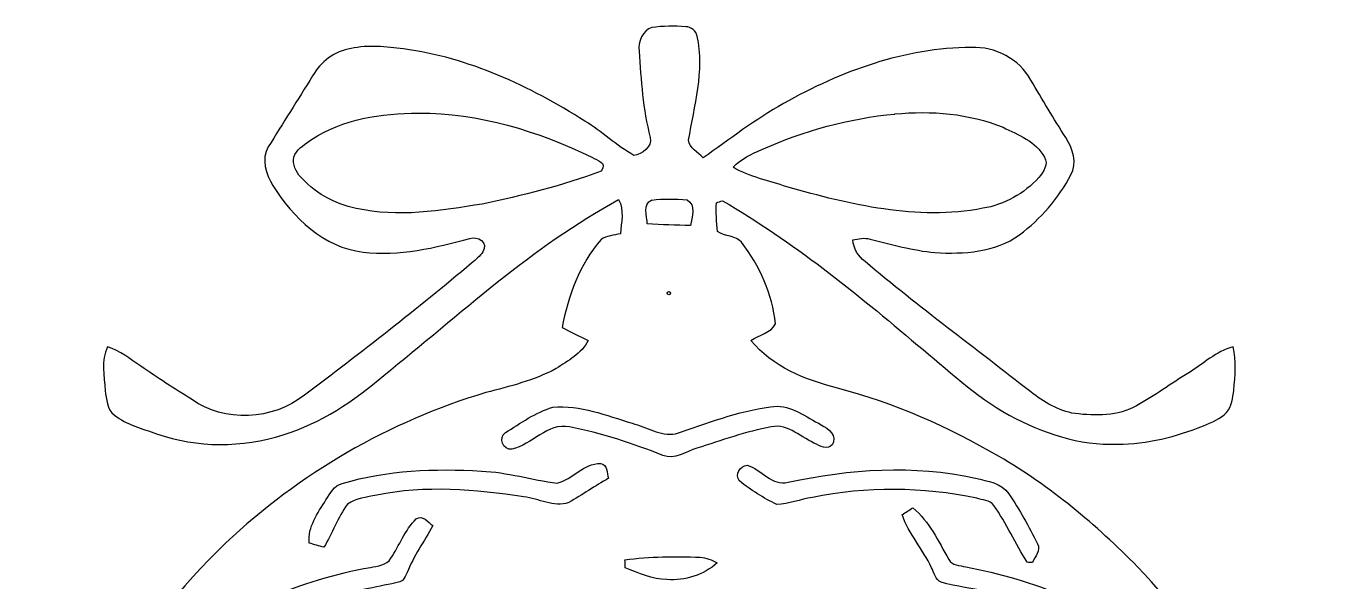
# Model space of a CAD drawing. Header units: centimetres. Extents: x -12.5 to 13.7, y -16.7 to 16.4.
# Drawn here: x -12.54 to 13.7, y 5.18 to 16.44 of the extents above; entities that cross this region are included whole.
import ezdxf

# ---------------------------------------------------------------- set-up
doc = ezdxf.new("R2010")
doc.units = ezdxf.units.CM
doc.header["$MEASUREMENT"] = 0
doc.layers.add('Camada 1', color=7, linetype='Continuous')

msp = doc.modelspace()

# ---------------------------------------------------------------- linework, layer by layer
at = {"layer": 'Camada 1', "color": 8}
for points, knots in [([(0.137, 16.406), (0.367, 16.434), (0.598, 16.438), (0.829, 16.421), (0.829, 16.421), (0.935, 16.415), (1.037, 16.338), (1.058, 16.231), (1.058, 16.231), (1.216, 15.523), (0.997, 14.815), (0.886, 14.12), (0.886, 14.12), (0.9, 13.956), (1.079, 13.875), (1.178, 13.761), (1.178, 13.761), (1.717, 14.136), (2.234, 14.547), (2.811, 14.863), (2.811, 14.863), (3.967, 15.524), (5.271, 15.992), (6.614, 16.001), (6.614, 16.001), (7.099, 16.021), (7.584, 15.767), (7.821, 15.338), (7.821, 15.338), (8.05, 14.946), (8.286, 14.557), (8.528, 14.173), (8.528, 14.173), (8.664, 13.954), (8.768, 13.658), (8.634, 13.415), (8.634, 13.415), (8.378, 12.944), (8.022, 12.521), (7.589, 12.203), (7.589, 12.203), (7.101, 11.844), (6.46, 11.807), (5.877, 11.842), (5.877, 11.842), (5.43, 11.883), (4.997, 12.01), (4.563, 12.115), (4.563, 12.115), (4.447, 12.148), (4.326, 12.122), (4.211, 12.099), (4.211, 12.099), (4.228, 11.92), (4.323, 11.767), (4.46, 11.658), (4.46, 11.658), (5.551, 10.743), (6.694, 9.892), (7.818, 9.018), (7.818, 9.018), (8.085, 8.813), (8.378, 8.629), (8.717, 8.577), (8.717, 8.577), (9.133, 8.529), (9.587, 8.521), (9.962, 8.736), (9.962, 8.736), (10.33, 8.934), (10.665, 9.187), (11.02, 9.406), (11.02, 9.406), (11.316, 9.584), (11.573, 9.842), (11.917, 9.928), (11.917, 9.928), (12, 9.643), (11.952, 9.343), (11.934, 9.052), (11.934, 9.052), (11.911, 8.896), (11.896, 8.725), (11.787, 8.601), (11.787, 8.601), (11.661, 8.465), (11.484, 8.4), (11.317, 8.33), (11.317, 8.33), (10.765, 8.105), (10.176, 7.956), (9.577, 7.958), (9.577, 7.958), (8.805, 7.924), (8.054, 8.184), (7.383, 8.545), (7.383, 8.545), (6.694, 8.925), (6.128, 9.475), (5.522, 9.967), (5.522, 9.967), (4.271, 11.026), (2.994, 12.068), (1.572, 12.892), (1.572, 12.892), (1.53, 12.878), (1.489, 12.865), (1.448, 12.851), (1.448, 12.851), (1.443, 12.656), (1.446, 12.459), (1.473, 12.266), (1.473, 12.266), (1.62, 12.165), (1.837, 12.193), (1.959, 12.05), (1.959, 12.05), (2.326, 11.572), (2.585, 11), (2.647, 10.398), (2.647, 10.398), (2.56, 10.209), (2.308, 10.176), (2.149, 10.061), (2.149, 10.061), (2.58, 9.519), (3.253, 9.267), (3.9, 9.09), (3.9, 9.09), (5.054, 8.795), (6.15, 8.306), (7.177, 7.707), (7.177, 7.707), (8.216, 7.103), (9.142, 6.323), (9.984, 5.469), (9.984, 5.469), (11.494, 3.872), (12.605, 1.89), (13.128, -0.248), (13.128, -0.248), (13.702, -2.603), (13.641, -5.124), (12.857, -7.424), (12.857, -7.424), (12.047, -9.888), (10.456, -12.081), (8.392, -13.648), (8.392, -13.648), (7.711, -14.15), (6.997, -14.612), (6.235, -14.984), (6.235, -14.984), (3.318, -16.413), (-0.137, -16.693), (-3.25, -15.77), (-3.25, -15.77), (-5.408, -15.117), (-7.401, -13.907), (-8.952, -12.268), (-8.952, -12.268), (-11.149, -9.998), (-12.456, -6.884), (-12.505, -3.722), (-12.505, -3.722), (-12.544, -2.684), (-12.454, -1.639), (-12.211, -0.629), (-12.211, -0.629), (-11.673, 1.874), (-10.342, 4.188), (-8.493, 5.953), (-8.493, 5.953), (-7.004, 7.359), (-5.187, 8.418), (-3.223, 9.002), (-3.223, 9.002), (-2.738, 9.131), (-2.242, 9.249), (-1.797, 9.491), (-1.797, 9.491), (-1.56, 9.65), (-1.282, 9.791), (-1.152, 10.059), (-1.152, 10.059), (-1.326, 10.148), (-1.504, 10.229), (-1.678, 10.319), (-1.678, 10.319), (-1.558, 10.966), (-1.325, 11.604), (-0.89, 12.108), (-0.89, 12.108), (-0.777, 12.189), (-0.629, 12.187), (-0.498, 12.224), (-0.498, 12.224), (-0.479, 12.454), (-0.415, 12.701), (-0.534, 12.915), (-0.534, 12.915), (-2.285, 11.964), (-3.749, 10.589), (-5.293, 9.349), (-5.293, 9.349), (-5.893, 8.831), (-6.571, 8.382), (-7.333, 8.145), (-7.333, 8.145), (-8.161, 7.882), (-9.073, 7.878), (-9.895, 8.167), (-9.895, 8.167), (-10.185, 8.275), (-10.504, 8.347), (-10.748, 8.547), (-10.748, 8.547), (-10.905, 8.661), (-10.911, 8.872), (-10.937, 9.045), (-10.937, 9.045), (-10.957, 9.338), (-11.025, 9.653), (-10.89, 9.93), (-10.89, 9.93), (-10.637, 9.852), (-10.431, 9.682), (-10.213, 9.538), (-10.213, 9.538), (-9.879, 9.304), (-9.535, 9.085), (-9.191, 8.867), (-9.191, 8.867), (-8.523, 8.389), (-7.538, 8.441), (-6.901, 8.951), (-6.901, 8.951), (-5.746, 9.811), (-4.615, 10.701), (-3.511, 11.626), (-3.511, 11.626), (-3.43, 11.698), (-3.344, 11.767), (-3.285, 11.858), (-3.285, 11.858), (-3.161, 12.045), (-3.393, 12.186), (-3.547, 12.126), (-3.547, 12.126), (-4.251, 11.937), (-4.978, 11.767), (-5.712, 11.85), (-5.712, 11.85), (-6.505, 11.945), (-7.134, 12.549), (-7.537, 13.203), (-7.537, 13.203), (-7.68, 13.428), (-7.782, 13.737), (-7.632, 13.983), (-7.632, 13.983), (-7.339, 14.466), (-7.032, 14.94), (-6.736, 15.422), (-6.736, 15.422), (-6.574, 15.711), (-6.286, 15.927), (-5.956, 15.977), (-5.956, 15.977), (-5.605, 16.06), (-5.245, 16.011), (-4.892, 15.971), (-4.892, 15.971), (-3.57, 15.795), (-2.335, 15.218), (-1.219, 14.509), (-1.219, 14.509), (-0.87, 14.301), (-0.577, 14.01), (-0.223, 13.812), (-0.223, 13.812), (-0.066, 13.831), (0.158, 13.987), (0.106, 14.175), (0.106, 14.175), (-0.041, 14.748), (-0.082, 15.339), (-0.116, 15.927), (-0.116, 15.927), (-0.143, 16.109), (-0.051, 16.35), (0.141, 16.404), (0.141, 16.404), (0.141, 16.404), (0.137, 16.406), (0.137, 16.406)], [0, 0, 0, 0, 0.013333, 0.013333, 0.013333, 0.013333, 0.026667, 0.026667, 0.026667, 0.026667, 0.04, 0.04, 0.04, 0.04, 0.053333, 0.053333, 0.053333, 0.053333, 0.066667, 0.066667, 0.066667, 0.066667, 0.08, 0.08, 0.08, 0.08, 0.093333, 0.093333, 0.093333, 0.093333, 0.106667, 0.106667, 0.106667, 0.106667, 0.12, 0.12, 0.12, 0.12, 0.133333, 0.133333, 0.133333, 0.133333, 0.146667, 0.146667, 0.146667, 0.146667, 0.16, 0.16, 0.16, 0.16, 0.173333, 0.173333, 0.173333, 0.173333, 0.186667, 0.186667, 0.186667, 0.186667, 0.2, 0.2, 0.2, 0.2, 0.213333, 0.213333, 0.213333, 0.213333, 0.226667, 0.226667, 0.226667, 0.226667, 0.24, 0.24, 0.24, 0.24, 0.253333, 0.253333, 0.253333, 0.253333, 0.266667, 0.266667, 0.266667, 0.266667, 0.28, 0.28, 0.28, 0.28, 0.293333, 0.293333, 0.293333, 0.293333, 0.306667, 0.306667, 0.306667, 0.306667, 0.32, 0.32, 0.32, 0.32, 0.333333, 0.333333, 0.333333, 0.333333, 0.346667, 0.346667, 0.346667, 0.346667, 0.36, 0.36, 0.36, 0.36, 0.373333, 0.373333, 0.373333, 0.373333, 0.386667, 0.386667, 0.386667, 0.386667, 0.4, 0.4, 0.4, 0.4, 0.413333, 0.413333, 0.413333, 0.413333, 0.426667, 0.426667, 0.426667, 0.426667, 0.44, 0.44, 0.44, 0.44, 0.453333, 0.453333, 0.453333, 0.453333, 0.466667, 0.466667, 0.466667, 0.466667, 0.48, 0.48, 0.48, 0.48, 0.493333, 0.493333, 0.493333, 0.493333, 0.506667, 0.506667, 0.506667, 0.506667, 0.52, 0.52, 0.52, 0.52, 0.533333, 0.533333, 0.533333, 0.533333, 0.546667, 0.546667, 0.546667, 0.546667, 0.56, 0.56, 0.56, 0.56, 0.573333, 0.573333, 0.573333, 0.573333, 0.586667, 0.586667, 0.586667, 0.586667, 0.6, 0.6, 0.6, 0.6, 0.613333, 0.613333, 0.613333, 0.613333, 0.626667, 0.626667, 0.626667, 0.626667, 0.64, 0.64, 0.64, 0.64, 0.653333, 0.653333, 0.653333, 0.653333, 0.666667, 0.666667, 0.666667, 0.666667, 0.68, 0.68, 0.68, 0.68, 0.693333, 0.693333, 0.693333, 0.693333, 0.706667, 0.706667, 0.706667, 0.706667, 0.72, 0.72, 0.72, 0.72, 0.733333, 0.733333, 0.733333, 0.733333, 0.746667, 0.746667, 0.746667, 0.746667, 0.76, 0.76, 0.76, 0.76, 0.773333, 0.773333, 0.773333, 0.773333, 0.786667, 0.786667, 0.786667, 0.786667, 0.8, 0.8, 0.8, 0.8, 0.813333, 0.813333, 0.813333, 0.813333, 0.826667, 0.826667, 0.826667, 0.826667, 0.84, 0.84, 0.84, 0.84, 0.853333, 0.853333, 0.853333, 0.853333, 0.866667, 0.866667, 0.866667, 0.866667, 0.88, 0.88, 0.88, 0.88, 0.893333, 0.893333, 0.893333, 0.893333, 0.906667, 0.906667, 0.906667, 0.906667, 0.92, 0.92, 0.92, 0.92, 0.933333, 0.933333, 0.933333, 0.933333, 0.946667, 0.946667, 0.946667, 0.946667, 0.96, 0.96, 0.96, 0.96, 0.973333, 0.973333, 0.973333, 0.973333, 1, 1, 1, 1]), ([(5.067, 14.651), (4.136, 14.566), (3.225, 14.311), (2.372, 13.931), (2.372, 13.931), (2.158, 13.848), (1.951, 13.736), (1.789, 13.572), (1.789, 13.572), (2.12, 13.368), (2.516, 13.307), (2.877, 13.174), (2.877, 13.174), (4.16, 12.814), (5.513, 12.485), (6.848, 12.739), (6.848, 12.739), (7.285, 12.807), (7.685, 13.04), (7.983, 13.363), (7.983, 13.363), (8.073, 13.472), (8.181, 13.634), (8.098, 13.775), (8.098, 13.775), (7.928, 14.096), (7.563, 14.23), (7.257, 14.382), (7.257, 14.382), (6.567, 14.663), (5.803, 14.723), (5.067, 14.652), (5.067, 14.652), (5.067, 14.652), (5.067, 14.651), (5.067, 14.651)], [0, 0, 0, 0, 0.1, 0.1, 0.1, 0.1, 0.2, 0.2, 0.2, 0.2, 0.3, 0.3, 0.3, 0.3, 0.4, 0.4, 0.4, 0.4, 0.5, 0.5, 0.5, 0.5, 0.6, 0.6, 0.6, 0.6, 0.7, 0.7, 0.7, 0.7, 0.8, 0.8, 0.8, 0.8, 1, 1, 1, 1]), ([(-4.589, 14.67), (-5.336, 14.664), (-6.124, 14.557), (-6.759, 14.132), (-6.759, 14.132), (-6.876, 14.042), (-7.02, 13.967), (-7.091, 13.831), (-7.091, 13.831), (-7.164, 13.694), (-7.095, 13.528), (-7.011, 13.412), (-7.011, 13.412), (-6.717, 13.062), (-6.293, 12.831), (-5.849, 12.737), (-5.849, 12.737), (-5.007, 12.549), (-4.137, 12.688), (-3.298, 12.826), (-3.298, 12.826), (-2.483, 12.996), (-1.668, 13.197), (-0.889, 13.493), (-0.889, 13.493), (-0.757, 13.674), (-0.965, 13.71), (-1.073, 13.775), (-1.073, 13.775), (-2.167, 14.307), (-3.365, 14.674), (-4.589, 14.671), (-4.589, 14.671), (-4.589, 14.671), (-4.589, 14.67), (-4.589, 14.67)], [0, 0, 0, 0, 0.1, 0.1, 0.1, 0.1, 0.2, 0.2, 0.2, 0.2, 0.3, 0.3, 0.3, 0.3, 0.4, 0.4, 0.4, 0.4, 0.5, 0.5, 0.5, 0.5, 0.6, 0.6, 0.6, 0.6, 0.7, 0.7, 0.7, 0.7, 0.8, 0.8, 0.8, 0.8, 1, 1, 1, 1]), ([(0.14, 12.908), (-0.052, 12.827), (0.047, 12.582), (0.046, 12.424), (0.046, 12.424), (0.339, 12.402), (0.632, 12.399), (0.926, 12.39), (0.926, 12.39), (0.955, 12.557), (1.041, 12.811), (0.855, 12.908), (0.855, 12.908), (0.619, 12.933), (0.375, 12.934), (0.14, 12.907), (0.14, 12.907), (0.14, 12.907), (0.14, 12.908), (0.14, 12.908)], [0, 0, 0, 0, 0.166667, 0.166667, 0.166667, 0.166667, 0.333333, 0.333333, 0.333333, 0.333333, 0.5, 0.5, 0.5, 0.5, 0.666667, 0.666667, 0.666667, 0.666667, 1, 1, 1, 1]), ([(0.485, 11.055), (0.438, 11.031), (0.438, 11.007), (0.484, 10.983), (0.484, 10.983), (0.531, 11.007), (0.531, 11.031), (0.485, 11.055), (0.485, 11.055), (0.485, 11.055), (0.485, 11.055), (0.485, 11.055)], [0, 0, 0, 0, 0.25, 0.25, 0.25, 0.25, 0.5, 0.5, 0.5, 0.5, 1, 1, 1, 1]), ([(-1.867, 8.707), (-2.215, 8.601), (-2.521, 8.382), (-2.827, 8.191), (-2.827, 8.191), (-2.98, 8.085), (-2.874, 7.836), (-2.696, 7.853), (-2.696, 7.853), (-2.289, 7.949), (-1.978, 8.392), (-1.529, 8.308), (-1.529, 8.308), (-0.881, 8.181), (-0.252, 7.972), (0.362, 7.73), (0.362, 7.73), (0.604, 7.628), (0.83, 7.809), (1.055, 7.875), (1.055, 7.875), (1.553, 8.03), (2.045, 8.214), (2.559, 8.31), (2.559, 8.31), (2.91, 8.376), (3.178, 8.076), (3.479, 7.955), (3.479, 7.955), (3.58, 7.878), (3.777, 7.845), (3.822, 8.001), (3.822, 8.001), (3.875, 8.195), (3.65, 8.303), (3.517, 8.382), (3.517, 8.382), (3.211, 8.54), (2.909, 8.785), (2.542, 8.712), (2.542, 8.712), (1.879, 8.625), (1.252, 8.377), (0.621, 8.169), (0.621, 8.169), (0.309, 8.109), (0.032, 8.308), (-0.261, 8.38), (-0.261, 8.38), (-0.783, 8.542), (-1.313, 8.754), (-1.868, 8.708), (-1.868, 8.708), (-1.868, 8.708), (-1.867, 8.707), (-1.867, 8.707)], [0, 0, 0, 0, 0.066667, 0.066667, 0.066667, 0.066667, 0.133333, 0.133333, 0.133333, 0.133333, 0.2, 0.2, 0.2, 0.2, 0.266667, 0.266667, 0.266667, 0.266667, 0.333333, 0.333333, 0.333333, 0.333333, 0.4, 0.4, 0.4, 0.4, 0.466667, 0.466667, 0.466667, 0.466667, 0.533333, 0.533333, 0.533333, 0.533333, 0.6, 0.6, 0.6, 0.6, 0.666667, 0.666667, 0.666667, 0.666667, 0.733333, 0.733333, 0.733333, 0.733333, 0.8, 0.8, 0.8, 0.8, 0.866667, 0.866667, 0.866667, 0.866667, 1, 1, 1, 1]), ([(-1.778, 7.164), (-2.291, 7.236), (-2.793, 7.387), (-3.314, 7.412), (-3.314, 7.412), (-4.258, 7.464), (-5.221, 7.435), (-6.132, 7.161), (-6.132, 7.161), (-6.299, 7.12), (-6.38, 6.956), (-6.466, 6.825), (-6.466, 6.825), (-6.626, 6.557), (-6.839, 6.283), (-6.802, 5.951), (-6.802, 5.951), (-6.703, 5.922), (-6.604, 5.893), (-6.505, 5.865), (-6.505, 5.865), (-6.335, 6.15), (-6.223, 6.469), (-6.029, 6.738), (-6.029, 6.738), (-5.859, 6.862), (-5.636, 6.879), (-5.436, 6.924), (-5.436, 6.924), (-4.452, 7.122), (-3.438, 7.045), (-2.454, 6.886), (-2.454, 6.886), (-2.152, 6.858), (-1.849, 6.664), (-1.544, 6.773), (-1.544, 6.773), (-1.271, 6.93), (-1.012, 7.111), (-0.737, 7.264), (-0.737, 7.264), (-0.774, 7.365), (-0.754, 7.549), (-0.899, 7.566), (-0.899, 7.566), (-1.243, 7.569), (-1.465, 7.247), (-1.778, 7.165), (-1.778, 7.165), (-1.778, 7.165), (-1.778, 7.164), (-1.778, 7.164)], [0, 0, 0, 0, 0.071429, 0.071429, 0.071429, 0.071429, 0.142857, 0.142857, 0.142857, 0.142857, 0.214286, 0.214286, 0.214286, 0.214286, 0.285714, 0.285714, 0.285714, 0.285714, 0.357143, 0.357143, 0.357143, 0.357143, 0.428571, 0.428571, 0.428571, 0.428571, 0.5, 0.5, 0.5, 0.5, 0.571429, 0.571429, 0.571429, 0.571429, 0.642857, 0.642857, 0.642857, 0.642857, 0.714286, 0.714286, 0.714286, 0.714286, 0.785714, 0.785714, 0.785714, 0.785714, 0.857143, 0.857143, 0.857143, 0.857143, 1, 1, 1, 1]), ([(1.918, 7.21), (2.146, 7.022), (2.405, 6.865), (2.67, 6.735), (2.67, 6.735), (2.917, 6.745), (3.151, 6.834), (3.393, 6.878), (3.393, 6.878), (4.489, 7.098), (5.63, 7.095), (6.724, 6.861), (6.724, 6.861), (6.835, 6.819), (6.996, 6.829), (7.067, 6.713), (7.067, 6.713), (7.334, 6.354), (7.504, 5.935), (7.749, 5.561), (7.749, 5.561), (7.775, 5.56), (7.828, 5.559), (7.854, 5.558), (7.854, 5.558), (7.901, 5.678), (8.028, 5.804), (7.953, 5.938), (7.953, 5.938), (7.782, 6.287), (7.592, 6.628), (7.374, 6.95), (7.374, 6.95), (7.226, 7.177), (6.939, 7.205), (6.701, 7.267), (6.701, 7.267), (5.451, 7.545), (4.146, 7.457), (2.903, 7.184), (2.903, 7.184), (2.575, 7.097), (2.359, 7.451), (2.07, 7.53), (2.07, 7.53), (1.93, 7.505), (1.808, 7.35), (1.918, 7.209), (1.918, 7.209), (1.918, 7.209), (1.918, 7.21), (1.918, 7.21)], [0, 0, 0, 0, 0.071429, 0.071429, 0.071429, 0.071429, 0.142857, 0.142857, 0.142857, 0.142857, 0.214286, 0.214286, 0.214286, 0.214286, 0.285714, 0.285714, 0.285714, 0.285714, 0.357143, 0.357143, 0.357143, 0.357143, 0.428571, 0.428571, 0.428571, 0.428571, 0.5, 0.5, 0.5, 0.5, 0.571429, 0.571429, 0.571429, 0.571429, 0.642857, 0.642857, 0.642857, 0.642857, 0.714286, 0.714286, 0.714286, 0.714286, 0.785714, 0.785714, 0.785714, 0.785714, 0.857143, 0.857143, 0.857143, 0.857143, 1, 1, 1, 1]), ([(5.214, 6.528), (5.341, 6.134), (5.641, 5.828), (5.804, 5.451), (5.804, 5.451), (5.863, 5.354), (5.885, 5.21), (6, 5.158), (6, 5.158), (6.319, 5.068), (6.649, 5.031), (6.971, 4.956), (6.971, 4.956), (8.113, 4.716), (9.166, 4.18), (10.152, 3.571), (10.152, 3.571), (10.272, 3.129), (10.208, 2.634), (10.43, 2.221), (10.43, 2.221), (10.518, 2.307), (10.604, 2.395), (10.691, 2.482), (10.691, 2.482), (10.646, 2.865), (10.611, 3.25), (10.544, 3.629), (10.544, 3.629), (10.527, 3.743), (10.449, 3.836), (10.353, 3.895), (10.353, 3.895), (9.186, 4.659), (7.876, 5.219), (6.5, 5.467), (6.5, 5.467), (6.384, 5.501), (6.219, 5.493), (6.157, 5.621), (6.157, 5.621), (5.946, 5.99), (5.76, 6.385), (5.432, 6.668), (5.432, 6.668), (5.359, 6.621), (5.287, 6.574), (5.214, 6.527), (5.214, 6.527), (5.214, 6.527), (5.214, 6.528), (5.214, 6.528)], [0, 0, 0, 0, 0.071429, 0.071429, 0.071429, 0.071429, 0.142857, 0.142857, 0.142857, 0.142857, 0.214286, 0.214286, 0.214286, 0.214286, 0.285714, 0.285714, 0.285714, 0.285714, 0.357143, 0.357143, 0.357143, 0.357143, 0.428571, 0.428571, 0.428571, 0.428571, 0.5, 0.5, 0.5, 0.5, 0.571429, 0.571429, 0.571429, 0.571429, 0.642857, 0.642857, 0.642857, 0.642857, 0.714286, 0.714286, 0.714286, 0.714286, 0.785714, 0.785714, 0.785714, 0.785714, 0.857143, 0.857143, 0.857143, 0.857143, 1, 1, 1, 1]), ([(-4.636, 6.441), (-4.864, 6.216), (-4.975, 5.907), (-5.147, 5.642), (-5.147, 5.642), (-5.231, 5.497), (-5.42, 5.489), (-5.564, 5.458), (-5.564, 5.458), (-6.983, 5.212), (-8.323, 4.607), (-9.503, 3.791), (-9.503, 3.791), (-9.565, 3.459), (-9.642, 3.128), (-9.659, 2.79), (-9.659, 2.79), (-9.686, 2.683), (-9.654, 2.561), (-9.567, 2.493), (-9.567, 2.493), (-9.496, 2.42), (-9.352, 2.447), (-9.311, 2.539), (-9.311, 2.539), (-9.22, 2.836), (-9.237, 3.152), (-9.159, 3.452), (-9.159, 3.452), (-9.128, 3.573), (-9.004, 3.628), (-8.913, 3.698), (-8.913, 3.698), (-8.083, 4.226), (-7.176, 4.633), (-6.227, 4.893), (-6.227, 4.893), (-5.811, 4.998), (-5.387, 5.066), (-4.97, 5.163), (-4.97, 5.163), (-4.885, 5.189), (-4.857, 5.285), (-4.82, 5.356), (-4.82, 5.356), (-4.685, 5.692), (-4.47, 5.986), (-4.301, 6.305), (-4.301, 6.305), (-4.393, 6.376), (-4.507, 6.532), (-4.635, 6.443), (-4.635, 6.443), (-4.635, 6.443), (-4.636, 6.441), (-4.636, 6.441)], [0, 0, 0, 0, 0.066667, 0.066667, 0.066667, 0.066667, 0.133333, 0.133333, 0.133333, 0.133333, 0.2, 0.2, 0.2, 0.2, 0.266667, 0.266667, 0.266667, 0.266667, 0.333333, 0.333333, 0.333333, 0.333333, 0.4, 0.4, 0.4, 0.4, 0.466667, 0.466667, 0.466667, 0.466667, 0.533333, 0.533333, 0.533333, 0.533333, 0.6, 0.6, 0.6, 0.6, 0.666667, 0.666667, 0.666667, 0.666667, 0.733333, 0.733333, 0.733333, 0.733333, 0.8, 0.8, 0.8, 0.8, 0.866667, 0.866667, 0.866667, 0.866667, 1, 1, 1, 1]), ([(-0.404, 5.613), (-0.403, 5.559), (-0.402, 5.504), (-0.4, 5.449), (-0.4, 5.449), (-0.126, 5.346), (0.148, 5.213), (0.447, 5.211), (0.447, 5.211), (0.814, 5.181), (1.194, 5.304), (1.466, 5.552), (1.466, 5.552), (1.356, 5.605), (1.242, 5.66), (1.117, 5.663), (1.117, 5.663), (0.61, 5.687), (0.099, 5.68), (-0.405, 5.612), (-0.405, 5.612), (-0.405, 5.612), (-0.404, 5.613), (-0.404, 5.613)], [0, 0, 0, 0, 0.142857, 0.142857, 0.142857, 0.142857, 0.285714, 0.285714, 0.285714, 0.285714, 0.428571, 0.428571, 0.428571, 0.428571, 0.571429, 0.571429, 0.571429, 0.571429, 0.714286, 0.714286, 0.714286, 0.714286, 1, 1, 1, 1])]:
    msp.add_open_spline(points, degree=3, knots=knots, dxfattribs=at)

doc.saveas('drawing.dxf')
